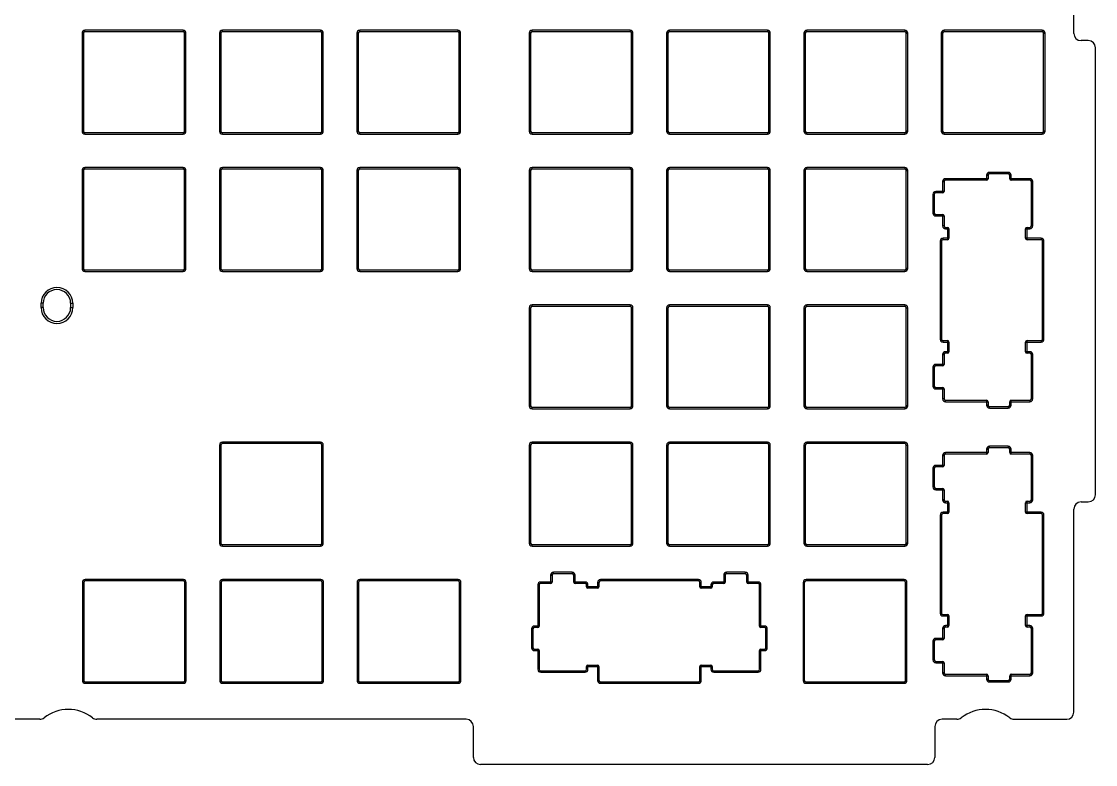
# Model space of a CAD drawing. Header units: millimetres. Extents: x 0 to 594, y 0 to 420.
# Drawn here: x 354.2 to 503.2, y 230.6 to 333.7 of the extents above; entities that cross this region are included whole.
import ezdxf

# ---------------------------------------------------------------- set-up
doc = ezdxf.new("R2010")
doc.units = ezdxf.units.MM
doc.header["$LTSCALE"] = 32.67
doc.layers.get('0').update_dxf_attribs({"linetype": 'CONTINUOUS'})

msp = doc.modelspace()

# ---------------------------------------------------------------- linework, layer by layer
at = {"color": 7, "linetype": 'Continuous'}
for p, q in [((500.15, 332.08), (500.15, 361.19)), ((376.6, 332.51), (363, 332.51)), ((363, 332.31), (363, 332.51)), ((376.6, 332.31), (363, 332.31)), ((376.6, 332.51), (376.6, 332.31)), ((395.65, 332.51), (382.05, 332.51)), ((382.05, 332.31), (382.05, 332.51)), ((395.65, 332.31), (382.05, 332.31)), ((395.65, 332.51), (395.65, 332.31)), ((414.7, 332.51), (401.1, 332.51)), ((401.1, 332.31), (401.1, 332.51)), ((414.7, 332.31), (401.1, 332.31)), ((414.7, 332.51), (414.7, 332.31)), ((438.6, 332.51), (425, 332.51)), ((425, 332.31), (425, 332.51)), ((438.6, 332.31), (425, 332.31)), ((438.6, 332.51), (438.6, 332.31)), ((457.65, 332.51), (444.05, 332.51)), ((444.05, 332.31), (444.05, 332.51)), ((457.65, 332.31), (444.05, 332.31)), ((457.65, 332.51), (457.65, 332.31)), ((476.7, 332.51), (463.1, 332.51)), ((463.1, 332.31), (463.1, 332.51)), ((476.7, 332.31), (463.1, 332.31)), ((476.7, 332.51), (476.7, 332.31)), ((495.75, 332.51), (482.15, 332.51)), ((482.15, 332.31), (482.15, 332.51)), ((495.75, 332.31), (482.15, 332.31)), ((495.75, 332.51), (495.75, 332.31)), ((362.6, 332.11), (362.8, 332.11)), ((362.6, 332.11), (362.6, 318.51)), ((362.8, 332.11), (362.8, 318.51)), ((376.8, 332.11), (377, 332.11)), ((376.8, 318.51), (376.8, 332.11)), ((377, 318.51), (377, 332.11)), ((381.65, 332.11), (381.85, 332.11)), ((381.65, 332.11), (381.65, 318.51)), ((381.85, 332.11), (381.85, 318.51)), ((395.85, 332.11), (396.05, 332.11)), ((395.85, 318.51), (395.85, 332.11)), ((396.05, 318.51), (396.05, 332.11)), ((400.7, 332.11), (400.9, 332.11)), ((400.7, 332.11), (400.7, 318.51)), ((400.9, 332.11), (400.9, 318.51)), ((414.9, 332.11), (415.1, 332.11)), ((414.9, 318.51), (414.9, 332.11)), ((415.1, 318.51), (415.1, 332.11)), ((424.6, 332.11), (424.8, 332.11)), ((424.6, 332.11), (424.6, 318.51)), ((424.8, 332.11), (424.8, 318.51)), ((438.8, 332.11), (439, 332.11)), ((438.8, 318.51), (438.8, 332.11)), ((439, 318.51), (439, 332.11)), ((443.65, 332.11), (443.85, 332.11)), ((443.65, 332.11), (443.65, 318.51)), ((443.85, 332.11), (443.85, 318.51)), ((457.85, 332.11), (458.05, 332.11)), ((457.85, 318.51), (457.85, 332.11)), ((458.05, 318.51), (458.05, 332.11)), ((462.7, 332.11), (462.9, 332.11)), ((462.7, 332.11), (462.7, 318.51)), ((462.9, 332.11), (462.9, 318.51)), ((476.9, 332.11), (477.1, 332.11)), ((476.9, 318.51), (476.9, 332.11)), ((477.1, 318.51), (477.1, 332.11)), ((481.75, 332.11), (481.95, 332.11)), ((481.75, 332.11), (481.75, 318.51)), ((481.95, 332.11), (481.95, 318.51)), ((495.95, 332.11), (496.15, 332.11)), ((495.95, 318.51), (495.95, 332.11)), ((496.15, 318.51), (496.15, 332.11)), ((502.15, 331.08), (501.15, 331.08)), ((503.15, 268.08), (503.15, 330.08)), ((362.8, 318.51), (362.6, 318.51)), ((363, 318.31), (376.6, 318.31)), ((363, 318.11), (363, 318.31)), ((363, 318.11), (376.6, 318.11)), ((376.6, 318.31), (376.6, 318.11)), ((377, 318.51), (376.8, 318.51)), ((381.85, 318.51), (381.65, 318.51)), ((382.05, 318.31), (395.65, 318.31)), ((382.05, 318.11), (382.05, 318.31)), ((382.05, 318.11), (395.65, 318.11)), ((395.65, 318.31), (395.65, 318.11)), ((396.05, 318.51), (395.85, 318.51)), ((400.9, 318.51), (400.7, 318.51)), ((401.1, 318.31), (414.7, 318.31)), ((401.1, 318.11), (401.1, 318.31)), ((401.1, 318.11), (414.7, 318.11)), ((414.7, 318.31), (414.7, 318.11)), ((415.1, 318.51), (414.9, 318.51)), ((424.8, 318.51), (424.6, 318.51)), ((425, 318.31), (438.6, 318.31)), ((425, 318.11), (425, 318.31)), ((425, 318.11), (438.6, 318.11)), ((438.6, 318.31), (438.6, 318.11)), ((439, 318.51), (438.8, 318.51)), ((443.85, 318.51), (443.65, 318.51)), ((444.05, 318.31), (457.65, 318.31)), ((444.05, 318.11), (444.05, 318.31)), ((444.05, 318.11), (457.65, 318.11)), ((457.65, 318.31), (457.65, 318.11)), ((458.05, 318.51), (457.85, 318.51)), ((462.9, 318.51), (462.7, 318.51)), ((463.1, 318.31), (476.7, 318.31)), ((463.1, 318.11), (463.1, 318.31)), ((463.1, 318.11), (476.7, 318.11)), ((476.7, 318.31), (476.7, 318.11)), ((477.1, 318.51), (476.9, 318.51)), ((481.95, 318.51), (481.75, 318.51)), ((482.15, 318.31), (495.75, 318.31)), ((482.15, 318.11), (482.15, 318.31)), ((482.15, 318.11), (495.75, 318.11)), ((495.75, 318.31), (495.75, 318.11)), ((496.15, 318.51), (495.95, 318.51)), ((362.6, 313.06), (362.8, 313.06)), ((362.6, 313.06), (362.6, 299.46)), ((362.8, 313.06), (362.8, 299.46)), ((376.6, 313.46), (363, 313.46)), ((363, 313.26), (363, 313.46)), ((376.6, 313.26), (363, 313.26)), ((376.6, 313.46), (376.6, 313.26)), ((376.8, 313.06), (377, 313.06)), ((376.8, 299.46), (376.8, 313.06)), ((377, 299.46), (377, 313.06)), ((381.65, 313.06), (381.85, 313.06)), ((381.65, 313.06), (381.65, 299.46)), ((381.85, 313.06), (381.85, 299.46)), ((395.65, 313.46), (382.05, 313.46)), ((382.05, 313.26), (382.05, 313.46)), ((395.65, 313.26), (382.05, 313.26)), ((395.65, 313.46), (395.65, 313.26)), ((395.85, 313.06), (396.05, 313.06)), ((395.85, 299.46), (395.85, 313.06)), ((396.05, 299.46), (396.05, 313.06)), ((400.7, 313.06), (400.9, 313.06)), ((400.7, 313.06), (400.7, 299.46)), ((400.9, 313.06), (400.9, 299.46)), ((414.7, 313.46), (401.1, 313.46)), ((401.1, 313.26), (401.1, 313.46)), ((414.7, 313.26), (401.1, 313.26)), ((414.7, 313.46), (414.7, 313.26)), ((414.9, 313.06), (415.1, 313.06)), ((414.9, 299.46), (414.9, 313.06)), ((415.1, 299.46), (415.1, 313.06)), ((424.6, 313.06), (424.8, 313.06)), ((424.6, 313.06), (424.6, 299.46)), ((424.8, 313.06), (424.8, 299.46)), ((438.6, 313.46), (425, 313.46)), ((425, 313.26), (425, 313.46)), ((438.6, 313.26), (425, 313.26)), ((438.6, 313.46), (438.6, 313.26)), ((438.8, 313.06), (439, 313.06)), ((438.8, 299.46), (438.8, 313.06)), ((439, 299.46), (439, 313.06)), ((443.65, 313.06), (443.85, 313.06)), ((443.65, 313.06), (443.65, 299.46)), ((443.85, 313.06), (443.85, 299.46)), ((457.65, 313.46), (444.05, 313.46)), ((444.05, 313.26), (444.05, 313.46)), ((457.65, 313.26), (444.05, 313.26)), ((457.65, 313.46), (457.65, 313.26)), ((457.85, 313.06), (458.05, 313.06)), ((457.85, 299.46), (457.85, 313.06)), ((458.05, 299.46), (458.05, 313.06)), ((462.7, 313.06), (462.9, 313.06)), ((462.7, 313.06), (462.7, 299.46)), ((462.9, 313.06), (462.9, 299.46)), ((476.7, 313.46), (463.1, 313.46)), ((463.1, 313.26), (463.1, 313.46)), ((476.7, 313.26), (463.1, 313.26)), ((476.7, 313.46), (476.7, 313.26)), ((476.9, 313.06), (477.1, 313.06)), ((476.9, 299.46), (476.9, 313.06)), ((477.1, 299.46), (477.1, 313.06)), ((481.94, 311.52), (482.14, 311.52)), ((481.94, 311.52), (481.94, 309.95)), ((482.14, 311.52), (482.14, 310.15)), ((488.24, 311.92), (482.34, 311.92)), ((482.34, 311.72), (482.34, 311.92)), ((488.04, 311.72), (482.34, 311.72)), ((488.04, 312.4), (488.24, 312.4)), ((488.04, 312.4), (488.04, 311.72)), ((488.24, 312.4), (488.24, 311.92)), ((491.05, 312.8), (488.44, 312.8)), ((488.44, 312.6), (488.44, 312.8)), ((491.05, 312.6), (488.44, 312.6)), ((491.05, 312.8), (491.05, 312.6)), ((491.25, 312.4), (491.45, 312.4)), ((491.25, 311.92), (491.25, 312.4)), ((494.05, 311.92), (491.25, 311.92)), ((491.45, 311.72), (491.45, 312.4)), ((494.05, 311.72), (491.45, 311.72)), ((494.05, 311.92), (494.05, 311.72)), ((494.25, 311.52), (494.45, 311.52)), ((494.25, 305.37), (494.25, 311.52)), ((494.45, 305.37), (494.45, 311.52)), ((482.14, 310.15), (480.99, 310.15)), ((480.99, 309.95), (480.99, 310.15)), ((481.94, 309.95), (480.99, 309.95)), ((480.59, 309.75), (480.79, 309.75)), ((480.59, 309.75), (480.59, 307.15)), ((480.79, 309.75), (480.79, 307.15)), ((480.79, 307.15), (480.59, 307.15)), ((480.99, 306.95), (481.94, 306.95)), ((480.99, 306.75), (480.99, 306.95)), ((481.94, 306.95), (481.94, 305.37)), ((480.99, 306.75), (482.14, 306.75)), ((482.14, 305.37), (481.94, 305.37)), ((482.14, 306.75), (482.14, 305.37)), ((494.45, 305.37), (494.25, 305.37)), ((482.34, 305.17), (482.6, 305.17)), ((482.34, 304.97), (482.34, 305.17)), ((482.34, 304.97), (482.8, 304.97)), ((482.6, 305.17), (482.6, 303.45)), ((482.8, 304.97), (482.8, 303.65)), ((493.45, 304.97), (494.05, 304.97)), ((493.45, 303.65), (493.45, 304.97)), ((493.65, 305.17), (494.05, 305.17)), ((493.65, 303.45), (493.65, 305.17)), ((494.05, 305.17), (494.05, 304.97)), ((481.6, 303.25), (481.8, 303.25)), ((481.6, 303.25), (481.6, 289.65)), ((481.8, 303.25), (481.8, 289.65)), ((482.8, 303.65), (482, 303.65)), ((482, 303.45), (482, 303.65)), ((482.6, 303.45), (482, 303.45)), ((495.6, 303.65), (493.45, 303.65)), ((495.6, 303.45), (493.65, 303.45)), ((495.6, 303.65), (495.6, 303.45)), ((495.8, 303.25), (496, 303.25)), ((495.8, 289.65), (495.8, 303.25)), ((496, 289.65), (496, 303.25)), ((362.8, 299.46), (362.6, 299.46)), ((377, 299.46), (376.8, 299.46)), ((381.85, 299.46), (381.65, 299.46)), ((396.05, 299.46), (395.85, 299.46)), ((400.9, 299.46), (400.7, 299.46)), ((415.1, 299.46), (414.9, 299.46)), ((424.8, 299.46), (424.6, 299.46)), ((439, 299.46), (438.8, 299.46)), ((443.85, 299.46), (443.65, 299.46)), ((458.05, 299.46), (457.85, 299.46)), ((462.9, 299.46), (462.7, 299.46)), ((477.1, 299.46), (476.9, 299.46)), ((363, 299.26), (376.6, 299.26)), ((363, 299.06), (363, 299.26)), ((363, 299.06), (376.6, 299.06)), ((376.6, 299.26), (376.6, 299.06)), ((382.05, 299.26), (395.65, 299.26)), ((382.05, 299.06), (382.05, 299.26)), ((382.05, 299.06), (395.65, 299.06)), ((395.65, 299.26), (395.65, 299.06)), ((401.1, 299.26), (414.7, 299.26)), ((401.1, 299.06), (401.1, 299.26)), ((401.1, 299.06), (414.7, 299.06)), ((414.7, 299.26), (414.7, 299.06)), ((425, 299.26), (438.6, 299.26)), ((425, 299.06), (425, 299.26)), ((425, 299.06), (438.6, 299.06)), ((438.6, 299.26), (438.6, 299.06)), ((444.05, 299.26), (457.65, 299.26)), ((444.05, 299.06), (444.05, 299.26)), ((444.05, 299.06), (457.65, 299.06)), ((457.65, 299.26), (457.65, 299.06)), ((463.1, 299.26), (476.7, 299.26)), ((463.1, 299.06), (463.1, 299.26)), ((463.1, 299.06), (476.7, 299.06)), ((476.7, 299.26), (476.7, 299.06)), ((357.21, 294.63), (356.91, 294.63)), ((356.91, 294.03), (356.91, 294.63)), ((357.21, 294.03), (356.91, 294.03)), ((357.21, 294.03), (357.21, 294.63)), ((361.01, 294.63), (361.31, 294.63)), ((361.01, 294.63), (361.01, 294.03)), ((361.01, 294.03), (361.31, 294.03)), ((361.31, 294.63), (361.31, 294.03)), ((424.6, 294.01), (424.8, 294.01)), ((424.6, 294.01), (424.6, 280.41)), ((424.8, 294.01), (424.8, 280.41)), ((438.6, 294.41), (425, 294.41)), ((425, 294.21), (425, 294.41)), ((438.6, 294.21), (425, 294.21)), ((438.6, 294.41), (438.6, 294.21)), ((438.8, 294.01), (439, 294.01)), ((438.8, 280.41), (438.8, 294.01)), ((439, 280.41), (439, 294.01)), ((443.65, 294.01), (443.85, 294.01)), ((443.65, 294.01), (443.65, 280.41)), ((443.85, 294.01), (443.85, 280.41)), ((457.65, 294.41), (444.05, 294.41)), ((444.05, 294.21), (444.05, 294.41)), ((457.65, 294.21), (444.05, 294.21)), ((457.65, 294.41), (457.65, 294.21)), ((457.85, 294.01), (458.05, 294.01)), ((457.85, 280.41), (457.85, 294.01)), ((458.05, 280.41), (458.05, 294.01)), ((462.7, 294.01), (462.9, 294.01)), ((462.7, 294.01), (462.7, 280.41)), ((462.9, 294.01), (462.9, 280.41)), ((476.7, 294.41), (463.1, 294.41)), ((463.1, 294.21), (463.1, 294.41)), ((476.7, 294.21), (463.1, 294.21)), ((476.7, 294.41), (476.7, 294.21)), ((476.9, 294.01), (477.1, 294.01)), ((476.9, 280.41), (476.9, 294.01)), ((477.1, 280.41), (477.1, 294.01)), ((481.8, 289.65), (481.6, 289.65)), ((482, 289.45), (482.6, 289.45)), ((482, 289.25), (482, 289.45)), ((482, 289.25), (482.8, 289.25)), ((482.6, 289.45), (482.6, 287.72)), ((482.8, 289.25), (482.8, 287.92)), ((493.45, 289.25), (495.6, 289.25)), ((493.45, 287.92), (493.45, 289.25)), ((493.65, 289.45), (495.6, 289.45)), ((493.65, 287.72), (493.65, 289.45)), ((495.6, 289.45), (495.6, 289.25)), ((496, 289.65), (495.8, 289.65)), ((481.94, 287.52), (482.14, 287.52)), ((481.94, 287.52), (481.94, 285.95)), ((482.14, 287.52), (482.14, 286.15)), ((482.8, 287.92), (482.34, 287.92)), ((482.34, 287.72), (482.34, 287.92)), ((482.6, 287.72), (482.34, 287.72)), ((494.05, 287.92), (493.45, 287.92)), ((494.05, 287.72), (493.65, 287.72)), ((494.05, 287.92), (494.05, 287.72)), ((494.25, 287.52), (494.45, 287.52)), ((494.25, 281.37), (494.25, 287.52)), ((494.45, 281.37), (494.45, 287.52)), ((482.14, 286.15), (480.99, 286.15)), ((480.99, 285.95), (480.99, 286.15)), ((480.59, 285.75), (480.79, 285.75)), ((480.59, 285.75), (480.59, 283.15)), ((480.79, 285.75), (480.79, 283.15)), ((481.94, 285.95), (480.99, 285.95)), ((480.79, 283.15), (480.59, 283.15)), ((480.99, 282.95), (481.94, 282.95)), ((480.99, 282.75), (480.99, 282.95)), ((480.99, 282.75), (482.14, 282.75)), ((481.94, 282.95), (481.94, 281.37)), ((482.14, 282.75), (482.14, 281.37)), ((424.8, 280.41), (424.6, 280.41)), ((425, 280.21), (438.6, 280.21)), ((425, 280.01), (425, 280.21)), ((438.6, 280.21), (438.6, 280.01)), ((439, 280.41), (438.8, 280.41)), ((443.85, 280.41), (443.65, 280.41)), ((444.05, 280.21), (457.65, 280.21)), ((444.05, 280.01), (444.05, 280.21)), ((457.65, 280.21), (457.65, 280.01)), ((458.05, 280.41), (457.85, 280.41)), ((462.9, 280.41), (462.7, 280.41)), ((463.1, 280.21), (476.7, 280.21)), ((463.1, 280.01), (463.1, 280.21)), ((476.7, 280.21), (476.7, 280.01)), ((477.1, 280.41), (476.9, 280.41)), ((482.14, 281.37), (481.94, 281.37)), ((482.34, 281.17), (488.04, 281.17)), ((482.34, 280.97), (482.34, 281.17)), ((482.34, 280.97), (488.24, 280.97)), ((488.04, 281.17), (488.04, 280.5)), ((488.24, 280.5), (488.04, 280.5)), ((488.24, 280.97), (488.24, 280.5)), ((488.44, 280.3), (491.05, 280.3)), ((488.44, 280.1), (488.44, 280.3)), ((488.44, 280.1), (491.05, 280.1)), ((491.05, 280.3), (491.05, 280.1)), ((491.25, 280.97), (494.05, 280.97)), ((491.25, 280.5), (491.25, 280.97)), ((491.45, 280.5), (491.25, 280.5)), ((491.45, 281.17), (494.05, 281.17)), ((491.45, 280.5), (491.45, 281.17)), ((494.05, 281.17), (494.05, 280.97)), ((494.45, 281.37), (494.25, 281.37)), ((425, 280.01), (438.6, 280.01)), ((444.05, 280.01), (457.65, 280.01)), ((463.1, 280.01), (476.7, 280.01)), ((381.65, 274.96), (381.85, 274.96)), ((381.65, 274.96), (381.65, 261.36)), ((381.85, 274.96), (381.85, 261.36)), ((395.65, 275.36), (382.05, 275.36)), ((382.05, 275.16), (382.05, 275.36)), ((395.65, 275.16), (382.05, 275.16)), ((395.65, 275.36), (395.65, 275.16)), ((395.85, 274.96), (396.05, 274.96)), ((395.85, 261.36), (395.85, 274.96)), ((396.05, 261.36), (396.05, 274.96)), ((424.6, 274.96), (424.8, 274.96)), ((424.6, 274.96), (424.6, 261.36)), ((424.8, 274.96), (424.8, 261.36)), ((438.6, 275.36), (425, 275.36)), ((425, 275.16), (425, 275.36)), ((438.6, 275.16), (425, 275.16)), ((438.6, 275.36), (438.6, 275.16)), ((438.8, 274.96), (439, 274.96)), ((438.8, 261.36), (438.8, 274.96)), ((439, 261.36), (439, 274.96)), ((443.65, 274.96), (443.85, 274.96)), ((443.65, 274.96), (443.65, 261.36)), ((443.85, 274.96), (443.85, 261.36)), ((457.65, 275.36), (444.05, 275.36)), ((444.05, 275.16), (444.05, 275.36)), ((457.65, 275.16), (444.05, 275.16)), ((457.65, 275.36), (457.65, 275.16)), ((457.85, 274.96), (458.05, 274.96)), ((457.85, 261.36), (457.85, 274.96)), ((458.05, 261.36), (458.05, 274.96)), ((462.7, 274.96), (462.9, 274.96)), ((462.7, 274.96), (462.7, 261.36)), ((462.9, 274.96), (462.9, 261.36)), ((476.7, 275.36), (463.1, 275.36)), ((463.1, 275.16), (463.1, 275.36)), ((476.7, 275.16), (463.1, 275.16)), ((476.7, 275.36), (476.7, 275.16)), ((476.9, 274.96), (477.1, 274.96)), ((476.9, 261.36), (476.9, 274.96)), ((477.1, 261.36), (477.1, 274.96)), ((488.04, 274.4), (488.24, 274.4)), ((488.04, 274.4), (488.04, 273.72)), ((488.24, 274.4), (488.24, 273.92)), ((491.05, 274.8), (488.44, 274.8)), ((488.44, 274.6), (488.44, 274.8)), ((491.05, 274.6), (488.44, 274.6)), ((491.05, 274.8), (491.05, 274.6)), ((491.25, 274.4), (491.45, 274.4)), ((491.25, 273.92), (491.25, 274.4)), ((491.45, 273.72), (491.45, 274.4)), ((481.94, 273.52), (482.14, 273.52)), ((481.94, 273.52), (481.94, 271.95)), ((482.14, 273.52), (482.14, 272.15)), ((488.24, 273.92), (482.34, 273.92)), ((482.34, 273.72), (482.34, 273.92)), ((488.04, 273.72), (482.34, 273.72)), ((494.05, 273.92), (491.25, 273.92)), ((494.05, 273.72), (491.45, 273.72)), ((494.05, 273.92), (494.05, 273.72)), ((494.25, 273.52), (494.45, 273.52)), ((494.25, 267.37), (494.25, 273.52)), ((494.45, 267.37), (494.45, 273.52)), ((480.59, 271.75), (480.79, 271.75)), ((480.59, 271.75), (480.59, 269.15)), ((480.79, 271.75), (480.79, 269.15)), ((482.14, 272.15), (480.99, 272.15)), ((480.99, 271.95), (480.99, 272.15)), ((481.94, 271.95), (480.99, 271.95)), ((480.79, 269.15), (480.59, 269.15)), ((480.99, 268.95), (481.94, 268.95)), ((480.99, 268.75), (480.99, 268.95)), ((480.99, 268.75), (482.14, 268.75)), ((481.94, 268.95), (481.94, 267.37)), ((482.14, 268.75), (482.14, 267.37)), ((482.14, 267.37), (481.94, 267.37)), ((482.34, 267.17), (482.6, 267.17)), ((482.34, 266.97), (482.34, 267.17)), ((482.34, 266.97), (482.8, 266.97)), ((482.6, 267.17), (482.6, 265.45)), ((482.8, 266.97), (482.8, 265.65)), ((493.45, 266.97), (494.05, 266.97)), ((493.45, 265.65), (493.45, 266.97)), ((493.65, 267.17), (494.05, 267.17)), ((493.65, 265.45), (493.65, 267.17)), ((494.05, 267.17), (494.05, 266.97)), ((494.45, 267.37), (494.25, 267.37)), ((501.15, 267.08), (502.15, 267.08)), ((481.6, 265.25), (481.8, 265.25)), ((481.6, 265.25), (481.6, 251.65)), ((481.8, 265.25), (481.8, 251.65)), ((482.8, 265.65), (482, 265.65)), ((482, 265.45), (482, 265.65)), ((482.6, 265.45), (482, 265.45)), ((495.6, 265.65), (493.45, 265.65)), ((495.6, 265.45), (493.65, 265.45)), ((495.6, 265.65), (495.6, 265.45)), ((495.8, 265.25), (496, 265.25)), ((495.8, 251.65), (495.8, 265.25)), ((496, 251.65), (496, 265.25)), ((500.15, 237.92), (500.15, 266.08)), ((381.85, 261.36), (381.65, 261.36)), ((382.05, 261.16), (395.65, 261.16)), ((382.05, 260.96), (382.05, 261.16)), ((382.05, 260.96), (395.65, 260.96)), ((395.65, 261.16), (395.65, 260.96)), ((396.05, 261.36), (395.85, 261.36)), ((424.8, 261.36), (424.6, 261.36)), ((425, 261.16), (438.6, 261.16)), ((425, 260.96), (425, 261.16)), ((425, 260.96), (438.6, 260.96)), ((438.6, 261.16), (438.6, 260.96)), ((439, 261.36), (438.8, 261.36)), ((443.85, 261.36), (443.65, 261.36)), ((444.05, 261.16), (457.65, 261.16)), ((444.05, 260.96), (444.05, 261.16)), ((444.05, 260.96), (457.65, 260.96)), ((457.65, 261.16), (457.65, 260.96)), ((458.05, 261.36), (457.85, 261.36)), ((462.9, 261.36), (462.7, 261.36)), ((463.1, 261.16), (476.7, 261.16)), ((463.1, 260.96), (463.1, 261.16)), ((463.1, 260.96), (476.7, 260.96)), ((476.7, 261.16), (476.7, 260.96)), ((477.1, 261.36), (476.9, 261.36)), ((376.64, 256.31), (363.04, 256.31)), ((363.04, 256.11), (363.04, 256.31)), ((376.64, 256.31), (376.64, 256.11)), ((395.69, 256.31), (382.09, 256.31)), ((382.09, 256.11), (382.09, 256.31)), ((395.69, 256.31), (395.69, 256.11)), ((414.74, 256.31), (401.14, 256.31)), ((401.14, 256.11), (401.14, 256.31)), ((414.74, 256.31), (414.74, 256.11)), ((427.58, 256.91), (427.78, 256.91)), ((427.58, 256.91), (427.58, 255.76)), ((427.78, 256.91), (427.78, 255.96)), ((430.58, 257.31), (427.98, 257.31)), ((427.98, 257.11), (427.98, 257.31)), ((430.58, 257.11), (427.98, 257.11)), ((430.58, 257.31), (430.58, 257.11)), ((430.78, 256.91), (430.98, 256.91)), ((430.78, 255.96), (430.78, 256.91)), ((430.98, 255.76), (430.98, 256.91)), ((448.08, 256.31), (434.48, 256.31)), ((434.48, 256.11), (434.48, 256.31)), ((448.08, 256.31), (448.08, 256.11)), ((451.58, 256.91), (451.78, 256.91)), ((451.58, 256.91), (451.58, 255.76)), ((451.78, 256.91), (451.78, 255.96)), ((454.58, 257.31), (451.98, 257.31)), ((451.98, 257.11), (451.98, 257.31)), ((454.58, 257.11), (451.98, 257.11)), ((454.58, 257.31), (454.58, 257.11)), ((454.78, 256.91), (454.98, 256.91)), ((454.78, 255.96), (454.78, 256.91)), ((454.98, 255.76), (454.98, 256.91)), ((476.6, 256.31), (463, 256.31)), ((463, 256.11), (463, 256.31)), ((476.6, 256.31), (476.6, 256.11)), ((362.64, 255.91), (362.84, 255.91)), ((362.64, 255.91), (362.64, 242.31)), ((362.84, 255.91), (362.84, 242.31)), ((376.64, 256.11), (363.04, 256.11)), ((376.84, 255.91), (377.04, 255.91)), ((376.84, 242.31), (376.84, 255.91)), ((377.04, 242.31), (377.04, 255.91)), ((381.69, 255.91), (381.89, 255.91)), ((381.69, 255.91), (381.69, 242.31)), ((381.89, 255.91), (381.89, 242.31)), ((395.69, 256.11), (382.09, 256.11)), ((395.89, 255.91), (396.09, 255.91)), ((395.89, 242.31), (395.89, 255.91)), ((396.09, 242.31), (396.09, 255.91)), ((400.74, 255.91), (400.94, 255.91)), ((400.74, 255.91), (400.74, 242.31)), ((400.94, 255.91), (400.94, 242.31)), ((414.74, 256.11), (401.14, 256.11)), ((414.94, 255.91), (415.14, 255.91)), ((414.94, 242.31), (414.94, 255.91)), ((415.14, 242.31), (415.14, 255.91)), ((425.8, 255.56), (426, 255.56)), ((425.8, 255.56), (425.8, 249.66)), ((426, 255.56), (426, 249.86)), ((427.78, 255.96), (426.2, 255.96)), ((426.2, 255.76), (426.2, 255.96)), ((427.58, 255.76), (426.2, 255.76)), ((432.35, 255.96), (430.78, 255.96)), ((432.35, 255.76), (430.98, 255.76)), ((432.35, 255.96), (432.35, 255.76)), ((432.55, 255.56), (432.75, 255.56)), ((432.55, 255.31), (432.55, 255.56)), ((434.28, 255.31), (432.55, 255.31)), ((432.75, 255.11), (432.75, 255.56)), ((434.08, 255.11), (432.75, 255.11)), ((434.08, 255.91), (434.28, 255.91)), ((434.08, 255.91), (434.08, 255.11)), ((434.28, 255.91), (434.28, 255.31)), ((448.08, 256.11), (434.48, 256.11)), ((448.28, 255.91), (448.48, 255.91)), ((448.28, 255.31), (448.28, 255.91)), ((450, 255.31), (448.28, 255.31)), ((448.48, 255.11), (448.48, 255.91)), ((449.8, 255.11), (448.48, 255.11)), ((449.8, 255.56), (450, 255.56)), ((449.8, 255.56), (449.8, 255.11)), ((450, 255.56), (450, 255.31)), ((451.78, 255.96), (450.2, 255.96)), ((450.2, 255.76), (450.2, 255.96)), ((451.58, 255.76), (450.2, 255.76)), ((456.35, 255.96), (454.78, 255.96)), ((456.35, 255.76), (454.98, 255.76)), ((456.35, 255.96), (456.35, 255.76)), ((456.55, 255.56), (456.75, 255.56)), ((456.55, 249.86), (456.55, 255.56)), ((456.75, 249.66), (456.75, 255.56)), ((462.6, 255.91), (462.8, 255.91)), ((462.6, 255.91), (462.6, 242.31)), ((462.8, 242.31), (462.8, 255.91)), ((476.6, 256.11), (463, 256.11)), ((476.8, 255.91), (477, 255.91)), ((476.8, 242.31), (476.8, 255.91)), ((477, 242.31), (477, 255.91)), ((481.8, 251.65), (481.6, 251.65)), ((482, 251.45), (482.6, 251.45)), ((482, 251.25), (482, 251.45)), ((482, 251.25), (482.8, 251.25)), ((482.6, 251.45), (482.6, 249.72)), ((482.8, 251.25), (482.8, 249.92)), ((493.45, 251.25), (495.6, 251.25)), ((493.45, 249.92), (493.45, 251.25)), ((493.65, 251.45), (495.6, 251.45)), ((493.65, 249.72), (493.65, 251.45)), ((495.6, 251.45), (495.6, 251.25)), ((496, 251.65), (495.8, 251.65)), ((424.93, 249.46), (425.13, 249.46)), ((424.93, 249.46), (424.93, 246.85)), ((425.13, 249.46), (425.13, 246.85)), ((426, 249.86), (425.33, 249.86)), ((425.33, 249.66), (425.33, 249.86)), ((425.8, 249.66), (425.33, 249.66)), ((457.23, 249.86), (456.55, 249.86)), ((457.23, 249.66), (456.75, 249.66)), ((457.23, 249.86), (457.23, 249.66)), ((457.43, 249.46), (457.63, 249.46)), ((457.43, 246.85), (457.43, 249.46)), ((457.63, 246.85), (457.63, 249.46)), ((481.94, 249.52), (482.14, 249.52)), ((481.94, 249.52), (481.94, 247.95)), ((482.14, 249.52), (482.14, 248.15)), ((482.8, 249.92), (482.34, 249.92)), ((482.34, 249.72), (482.34, 249.92)), ((482.6, 249.72), (482.34, 249.72)), ((494.05, 249.92), (493.45, 249.92)), ((494.05, 249.72), (493.65, 249.72)), ((494.05, 249.92), (494.05, 249.72)), ((494.25, 249.52), (494.45, 249.52)), ((494.25, 243.37), (494.25, 249.52)), ((494.45, 243.37), (494.45, 249.52)), ((480.59, 247.75), (480.79, 247.75)), ((480.59, 247.75), (480.59, 245.15)), ((480.79, 247.75), (480.79, 245.15)), ((482.14, 248.15), (480.99, 248.15)), ((480.99, 247.95), (480.99, 248.15)), ((481.94, 247.95), (480.99, 247.95)), ((425.13, 246.85), (424.93, 246.85)), ((425.33, 246.65), (425.8, 246.65)), ((425.33, 246.45), (425.33, 246.65)), ((425.33, 246.45), (426, 246.45)), ((425.8, 246.65), (425.8, 243.85)), ((426, 246.45), (426, 243.85)), ((456.55, 246.45), (457.23, 246.45)), ((456.55, 243.85), (456.55, 246.45)), ((456.75, 246.65), (457.23, 246.65)), ((456.75, 243.85), (456.75, 246.65)), ((457.23, 246.65), (457.23, 246.45)), ((457.63, 246.85), (457.43, 246.85)), ((432.75, 244.45), (434.08, 244.45)), ((432.75, 243.85), (432.75, 244.45)), ((434.08, 244.45), (434.08, 242.31)), ((448.48, 244.45), (449.8, 244.45)), ((448.48, 242.31), (448.48, 244.45)), ((449.8, 244.45), (449.8, 243.85)), ((480.79, 245.15), (480.59, 245.15)), ((480.99, 244.95), (481.94, 244.95)), ((480.99, 244.75), (480.99, 244.95)), ((480.99, 244.75), (482.14, 244.75)), ((481.94, 244.95), (481.94, 243.37)), ((482.14, 244.75), (482.14, 243.37)), ((426, 243.85), (425.8, 243.85)), ((426.2, 243.65), (432.35, 243.65)), ((426.2, 243.45), (426.2, 243.65)), ((426.2, 243.45), (432.35, 243.45)), ((432.35, 243.65), (432.35, 243.45)), ((432.55, 244.25), (434.28, 244.25)), ((432.55, 243.85), (432.55, 244.25)), ((432.75, 243.85), (432.55, 243.85)), ((434.28, 244.25), (434.28, 242.31)), ((448.28, 244.25), (450, 244.25)), ((448.28, 242.31), (448.28, 244.25)), ((450, 243.85), (449.8, 243.85)), ((450, 244.25), (450, 243.85)), ((450.2, 243.65), (456.35, 243.65)), ((450.2, 243.45), (450.2, 243.65)), ((450.2, 243.45), (456.35, 243.45)), ((456.35, 243.65), (456.35, 243.45)), ((456.75, 243.85), (456.55, 243.85)), ((482.14, 243.37), (481.94, 243.37)), ((482.34, 243.17), (488.04, 243.17)), ((482.34, 242.97), (482.34, 243.17)), ((482.34, 242.97), (488.24, 242.97)), ((488.04, 243.17), (488.04, 242.5)), ((488.24, 242.97), (488.24, 242.5)), ((491.25, 242.97), (494.05, 242.97)), ((491.25, 242.5), (491.25, 242.97)), ((491.45, 243.17), (494.05, 243.17)), ((491.45, 242.5), (491.45, 243.17)), ((494.05, 243.17), (494.05, 242.97)), ((494.45, 243.37), (494.25, 243.37)), ((362.84, 242.31), (362.64, 242.31)), ((363.04, 242.11), (376.64, 242.11)), ((363.04, 241.91), (363.04, 242.11)), ((363.04, 241.91), (376.64, 241.91)), ((376.64, 242.11), (376.64, 241.91)), ((377.04, 242.31), (376.84, 242.31)), ((381.89, 242.31), (381.69, 242.31)), ((382.09, 242.11), (395.69, 242.11)), ((382.09, 241.91), (382.09, 242.11)), ((382.09, 241.91), (395.69, 241.91)), ((395.69, 242.11), (395.69, 241.91)), ((396.09, 242.31), (395.89, 242.31)), ((400.94, 242.31), (400.74, 242.31)), ((401.14, 242.11), (414.74, 242.11)), ((401.14, 241.91), (401.14, 242.11)), ((401.14, 241.91), (414.74, 241.91)), ((414.74, 242.11), (414.74, 241.91)), ((415.14, 242.31), (414.94, 242.31)), ((434.28, 242.31), (434.08, 242.31)), ((434.48, 242.11), (448.08, 242.11)), ((434.48, 241.91), (434.48, 242.11)), ((434.48, 241.91), (448.08, 241.91)), ((448.08, 242.11), (448.08, 241.91)), ((448.48, 242.31), (448.28, 242.31)), ((462.8, 242.31), (462.6, 242.31)), ((463, 242.11), (476.6, 242.11)), ((463, 241.91), (463, 242.11)), ((463, 241.91), (476.6, 241.91)), ((476.6, 242.11), (476.6, 241.91)), ((477, 242.31), (476.8, 242.31)), ((488.24, 242.5), (488.04, 242.5)), ((488.44, 242.3), (491.05, 242.3)), ((488.44, 242.1), (488.44, 242.3)), ((488.44, 242.1), (491.05, 242.1)), ((491.05, 242.3), (491.05, 242.1)), ((491.45, 242.5), (491.25, 242.5)), ((356.72, 236.92), (317.2, 236.92)), ((415.87, 236.92), (364.66, 236.92)), ((483.92, 236.92), (481.87, 236.92)), ((491.86, 236.92), (499.15, 236.92)), ((416.87, 231.64), (416.87, 235.92)), ((480.87, 235.92), (480.87, 231.64)), ((479.87, 230.64), (417.87, 230.64))]:
    msp.add_line(p, q, dxfattribs=at)
for centre, radius, start, end in [((363, 332.11), 0.4, 90.0008, 179.9992), ((363, 332.11), 0.2, 90, 180), ((376.6, 332.11), 0.4, 0.0008, 89.9992), ((376.6, 332.11), 0.2, 0, 90), ((382.05, 332.11), 0.4, 90.0008, 179.9992), ((382.05, 332.11), 0.2, 90, 180), ((395.65, 332.11), 0.4, 0.0008, 89.9992), ((395.65, 332.11), 0.2, 0, 90), ((401.1, 332.11), 0.4, 90.0008, 179.9992), ((401.1, 332.11), 0.2, 90, 180), ((414.7, 332.11), 0.4, 0.0008, 89.9992), ((414.7, 332.11), 0.2, 0, 90), ((425, 332.11), 0.4, 90.0008, 179.9992), ((425, 332.11), 0.2, 90, 180), ((438.6, 332.11), 0.4, 0.0008, 89.9992), ((438.6, 332.11), 0.2, 0, 90), ((444.05, 332.11), 0.4, 90.0008, 179.9992), ((444.05, 332.11), 0.2, 90, 180), ((457.65, 332.11), 0.4, 0.0008, 89.9992), ((457.65, 332.11), 0.2, 0, 90), ((463.1, 332.11), 0.4, 90.0008, 179.9992), ((463.1, 332.11), 0.2, 90, 180), ((476.7, 332.11), 0.4, 0.0008, 89.9992), ((476.7, 332.11), 0.2, 0, 90), ((482.15, 332.11), 0.4, 90.0008, 179.9992), ((482.15, 332.11), 0.2, 90, 180), ((495.75, 332.11), 0.4, 0.0008, 89.9992), ((495.75, 332.11), 0.2, 0, 90), ((501.15, 332.08), 1, 180, 270), ((502.15, 330.08), 1, 0, 90), ((363, 318.51), 0.4, 180.0008, 269.9992), ((363, 318.51), 0.2, 180, 270), ((376.6, 318.51), 0.4, 270.0008, 359.9992), ((376.6, 318.51), 0.2, 270, 360), ((382.05, 318.51), 0.4, 180.0008, 269.9992), ((382.05, 318.51), 0.2, 180, 270), ((395.65, 318.51), 0.4, 270.0008, 359.9992), ((395.65, 318.51), 0.2, 270, 360), ((401.1, 318.51), 0.4, 180.0008, 269.9992), ((401.1, 318.51), 0.2, 180, 270), ((414.7, 318.51), 0.4, 270.0008, 359.9992), ((414.7, 318.51), 0.2, 270, 360), ((425, 318.51), 0.4, 180.0008, 269.9992), ((425, 318.51), 0.2, 180, 270), ((438.6, 318.51), 0.4, 270.0008, 359.9992), ((438.6, 318.51), 0.2, 270, 360), ((444.05, 318.51), 0.4, 180.0008, 269.9992), ((444.05, 318.51), 0.2, 180, 270), ((457.65, 318.51), 0.4, 270.0008, 359.9992), ((457.65, 318.51), 0.2, 270, 360), ((463.1, 318.51), 0.4, 180.0008, 269.9992), ((463.1, 318.51), 0.2, 180, 270), ((476.7, 318.51), 0.4, 270.0008, 359.9992), ((476.7, 318.51), 0.2, 270, 360), ((482.15, 318.51), 0.4, 180.0008, 269.9992), ((482.15, 318.51), 0.2, 180, 270), ((495.75, 318.51), 0.4, 270.0008, 359.9992), ((495.75, 318.51), 0.2, 270, 360), ((363, 313.06), 0.4, 90.0008, 179.9992), ((363, 313.06), 0.2, 90, 180), ((376.6, 313.06), 0.4, 0.0008, 89.9992), ((376.6, 313.06), 0.2, 0, 90), ((382.05, 313.06), 0.4, 90.0008, 179.9992), ((382.05, 313.06), 0.2, 90, 180), ((395.65, 313.06), 0.4, 0.0008, 89.9992), ((395.65, 313.06), 0.2, 0, 90), ((401.1, 313.06), 0.4, 90.0008, 179.9992), ((401.1, 313.06), 0.2, 90, 180), ((414.7, 313.06), 0.4, 0.0008, 89.9992), ((414.7, 313.06), 0.2, 0, 90), ((425, 313.06), 0.4, 90.0008, 179.9992), ((425, 313.06), 0.2, 90, 180), ((438.6, 313.06), 0.4, 0.0008, 89.9992), ((438.6, 313.06), 0.2, 0, 90), ((444.05, 313.06), 0.4, 90.0008, 179.9992), ((444.05, 313.06), 0.2, 90, 180), ((457.65, 313.06), 0.4, 0.0008, 89.9992), ((457.65, 313.06), 0.2, 0, 90), ((463.1, 313.06), 0.4, 90.0008, 179.9992), ((463.1, 313.06), 0.2, 89.9999, 180), ((476.7, 313.06), 0.4, 0.0008, 89.9992), ((476.7, 313.06), 0.2, 0, 90), ((482.34, 311.52), 0.4, 90.0043, 179.9973), ((482.34, 311.52), 0.2, 90.0004, 180), ((488.44, 312.4), 0.4, 90.0008, 179.9976), ((488.04, 311.92), 0.2, 270, 359.9985), ((488.44, 312.4), 0.2, 90.0007, 179.9999), ((491.05, 312.4), 0.4, 0.0046, 89.9992), ((491.05, 312.4), 0.2, 0, 90), ((491.45, 311.92), 0.2, 180, 269.9985), ((494.05, 311.52), 0.4, 0.0008, 89.9979), ((494.05, 311.52), 0.2, 0, 90), ((480.99, 309.75), 0.4, 90.0046, 179.9992), ((480.99, 309.75), 0.2, 90.0012, 180), ((481.94, 310.15), 0.2, 270, 359.9985), ((480.99, 307.15), 0.4, 180.0008, 269.9976), ((480.99, 307.15), 0.2, 180.0002, 269.9998), ((481.94, 306.75), 0.2, 0, 89.9985), ((482.34, 305.37), 0.4, 180.0043, 269.9972), ((482.34, 305.37), 0.2, 180.0002, 270), ((494.05, 305.37), 0.4, 270.0029, 359.9992), ((494.05, 305.37), 0.2, 270.0003, 360), ((482.6, 304.97), 0.2, 0, 89.9984), ((493.65, 304.97), 0.2, 90, 179.9997), ((482, 303.25), 0.4, 90.0056, 179.9992), ((482, 303.25), 0.2, 90.0017, 180), ((482.6, 303.65), 0.2, 270.0009, 360), ((493.65, 303.65), 0.2, 180.0003, 269.9982), ((495.6, 303.25), 0.4, 0.0008, 89.9997), ((495.6, 303.25), 0.2, 0, 90.0001), ((363, 299.46), 0.4, 180.0008, 269.9992), ((363, 299.46), 0.2, 180, 270), ((376.6, 299.46), 0.4, 270.0008, 359.9992), ((376.6, 299.46), 0.2, 270, 360), ((382.05, 299.46), 0.4, 180.0008, 269.9992), ((382.05, 299.46), 0.2, 180, 270), ((395.65, 299.46), 0.4, 270.0008, 359.9992), ((395.65, 299.46), 0.2, 270, 360), ((401.1, 299.46), 0.4, 180.0008, 269.9992), ((401.1, 299.46), 0.2, 180, 270), ((414.7, 299.46), 0.4, 270.0008, 359.9992), ((414.7, 299.46), 0.2, 270, 360), ((425, 299.46), 0.4, 180.0008, 269.9992), ((425, 299.46), 0.2, 180, 270), ((438.6, 299.46), 0.4, 270.0008, 359.9992), ((438.6, 299.46), 0.2, 270, 360), ((444.05, 299.46), 0.4, 180.0008, 269.9992), ((444.05, 299.46), 0.2, 180, 270), ((457.65, 299.46), 0.4, 270.0008, 359.9992), ((457.65, 299.46), 0.2, 270, 360), ((463.1, 299.46), 0.4, 180.0008, 269.9992), ((463.1, 299.46), 0.2, 180, 270), ((476.7, 299.46), 0.4, 270.0008, 359.9992), ((476.7, 299.46), 0.2, 270, 360), ((359.11, 294.63), 2.2, 0, 180), ((359.11, 294.63), 1.9, 0, 180), ((359.11, 294.03), 2.2, 180, 360), ((359.11, 294.03), 1.9, 180, 360), ((425, 294.01), 0.4, 90.0008, 179.9992), ((425, 294.01), 0.2, 90, 180), ((438.6, 294.01), 0.4, 0.0008, 89.9992), ((438.6, 294.01), 0.2, 0, 90), ((444.05, 294.01), 0.4, 90.0008, 179.9992), ((444.05, 294.01), 0.2, 90, 180), ((457.65, 294.01), 0.4, 0.0008, 89.9992), ((457.65, 294.01), 0.2, 0, 90), ((463.1, 294.01), 0.4, 90.0008, 179.9992), ((463.1, 294.01), 0.2, 90, 180), ((476.7, 294.01), 0.4, 0.0008, 89.9992), ((476.7, 294.01), 0.2, 0, 90), ((482, 289.65), 0.4, 180.0027, 269.9975), ((482, 289.65), 0.2, 180.0005, 269.9998), ((482.6, 289.25), 0.2, 0, 89.9982), ((493.65, 289.25), 0.2, 90.0009, 179.9997), ((495.6, 289.65), 0.4, 270.0035, 359.9992), ((495.6, 289.65), 0.2, 270.0011, 360), ((482.34, 287.52), 0.4, 90.0043, 179.9973), ((482.34, 287.52), 0.2, 90.0004, 180), ((482.6, 287.92), 0.2, 270, 359.9985), ((493.65, 287.92), 0.2, 180, 269.9984), ((494.05, 287.52), 0.4, 0.0008, 89.9978), ((494.05, 287.52), 0.2, 0, 90), ((480.99, 285.75), 0.4, 90.0046, 179.9992), ((481.94, 286.15), 0.2, 270, 359.9985), ((480.99, 285.75), 0.2, 90.0012, 180), ((480.99, 283.15), 0.4, 180.0008, 269.9976), ((480.99, 283.15), 0.2, 180.0002, 269.9998), ((481.94, 282.75), 0.2, 0, 89.9985), ((425, 280.41), 0.4, 180.0008, 269.9992), ((425, 280.41), 0.2, 180, 270), ((438.6, 280.41), 0.4, 270.0008, 359.9992), ((438.6, 280.41), 0.2, 270, 360), ((444.05, 280.41), 0.4, 180.0008, 269.9992), ((444.05, 280.41), 0.2, 180, 270), ((457.65, 280.41), 0.4, 270.0008, 359.9992), ((457.65, 280.41), 0.2, 269.9999, 360), ((463.1, 280.41), 0.4, 180.0008, 269.9992), ((463.1, 280.41), 0.2, 180, 270), ((476.7, 280.41), 0.4, 270.0008, 359.9992), ((476.7, 280.41), 0.2, 269.9999, 360), ((482.34, 281.37), 0.4, 180.0043, 269.9973), ((482.34, 281.37), 0.2, 180.0002, 270), ((488.04, 280.97), 0.2, 0, 89.9985), ((488.44, 280.5), 0.4, 180.0046, 269.9992), ((488.44, 280.5), 0.2, 180.0004, 270), ((491.05, 280.5), 0.4, 270.0008, 359.9976), ((491.05, 280.5), 0.2, 270.0007, 360), ((491.45, 280.97), 0.2, 90, 179.9997), ((494.05, 281.37), 0.4, 270.0029, 359.9992), ((494.05, 281.37), 0.2, 270.0003, 360), ((382.05, 274.96), 0.4, 90.0008, 179.9992), ((382.05, 274.96), 0.2, 90, 180), ((395.65, 274.96), 0.4, 0.0008, 89.9992), ((395.65, 274.96), 0.2, 0, 90), ((425, 274.96), 0.4, 90.0008, 179.9992), ((425, 274.96), 0.2, 90, 180), ((438.6, 274.96), 0.4, 0.0008, 89.9992), ((438.6, 274.96), 0.2, 0, 90), ((444.05, 274.96), 0.4, 90.0008, 179.9992), ((444.05, 274.96), 0.2, 90, 180), ((457.65, 274.96), 0.4, 0.0008, 89.9992), ((457.65, 274.96), 0.2, 0, 90), ((463.1, 274.96), 0.4, 90.0008, 179.9992), ((463.1, 274.96), 0.2, 90, 180), ((476.7, 274.96), 0.4, 0.0008, 89.9992), ((476.7, 274.96), 0.2, 0, 90), ((488.44, 274.4), 0.4, 90.0008, 179.9976), ((488.44, 274.4), 0.2, 90.0007, 179.9999), ((491.05, 274.4), 0.4, 0.0046, 89.9992), ((491.05, 274.4), 0.2, 0, 90), ((482.34, 273.52), 0.4, 90.0043, 179.9973), ((482.34, 273.52), 0.2, 90.0004, 180), ((488.04, 273.92), 0.2, 270, 359.9985), ((491.45, 273.92), 0.2, 180, 269.9985), ((494.05, 273.52), 0.4, 0.0008, 89.9979), ((494.05, 273.52), 0.2, 0, 90), ((480.99, 271.75), 0.4, 90.0046, 179.9992), ((480.99, 271.75), 0.2, 90.0012, 180), ((481.94, 272.15), 0.2, 270, 359.9985), ((480.99, 269.15), 0.4, 180.0008, 269.9976), ((480.99, 269.15), 0.2, 180.0002, 269.9998), ((481.94, 268.75), 0.2, 0, 89.9985), ((482.34, 267.37), 0.4, 180.0043, 269.9972), ((482.34, 267.37), 0.2, 180.0002, 270), ((482.6, 266.97), 0.2, 0, 89.9984), ((493.65, 266.97), 0.2, 90, 179.9997), ((494.05, 267.37), 0.4, 270.0029, 359.9992), ((494.05, 267.37), 0.2, 270.0003, 360), ((501.15, 266.08), 1, 90, 180), ((502.15, 268.08), 1, 270, 360), ((482, 265.25), 0.4, 90.0037, 179.9992), ((482, 265.25), 0.2, 90.0011, 180), ((482.6, 265.65), 0.2, 270.0009, 360), ((493.65, 265.65), 0.2, 180.0003, 269.9982), ((495.6, 265.25), 0.4, 0.0008, 89.9975), ((495.6, 265.25), 0.2, 0, 89.9998), ((382.05, 261.36), 0.4, 180.0008, 269.9992), ((382.05, 261.36), 0.2, 180, 270), ((395.65, 261.36), 0.4, 270.0008, 359.9992), ((395.65, 261.36), 0.2, 270, 360), ((425, 261.36), 0.4, 180.0008, 269.9992), ((425, 261.36), 0.2, 180, 270), ((438.6, 261.36), 0.4, 270.0008, 359.9992), ((438.6, 261.36), 0.2, 270, 360), ((444.05, 261.36), 0.4, 180.0008, 269.9992), ((444.05, 261.36), 0.2, 180, 270), ((457.65, 261.36), 0.4, 270.0008, 359.9992), ((457.65, 261.36), 0.2, 270, 360), ((463.1, 261.36), 0.4, 180.0008, 269.9992), ((463.1, 261.36), 0.2, 180, 270), ((476.7, 261.36), 0.4, 270.0008, 359.9992), ((476.7, 261.36), 0.2, 270, 360), ((363.04, 255.91), 0.4, 90.0008, 179.9992), ((376.64, 255.91), 0.4, 0.0008, 89.9992), ((382.09, 255.91), 0.4, 90.0008, 179.9992), ((395.69, 255.91), 0.4, 0.0008, 89.9992), ((401.14, 255.91), 0.4, 90.0008, 179.9992), ((414.74, 255.91), 0.4, 0.0008, 89.9992), ((427.98, 256.91), 0.4, 90.0008, 179.9976), ((427.98, 256.91), 0.2, 90.0007, 179.9998), ((430.58, 256.91), 0.4, 0.0046, 89.9992), ((430.58, 256.91), 0.2, 0, 90), ((434.48, 255.91), 0.4, 90.0008, 179.9968), ((448.08, 255.91), 0.4, 0.0046, 89.9992), ((451.98, 256.91), 0.4, 90.0008, 179.9976), ((451.98, 256.91), 0.2, 90.0007, 179.9998), ((454.58, 256.91), 0.4, 0.0046, 89.9992), ((454.58, 256.91), 0.2, 0, 90), ((463, 255.91), 0.4, 90.0008, 179.9999), ((476.6, 255.91), 0.4, 0.0008, 89.9992), ((363.04, 255.91), 0.2, 90, 180), ((376.64, 255.91), 0.2, 0, 90), ((382.09, 255.91), 0.2, 90, 180), ((395.69, 255.91), 0.2, 0, 90), ((401.14, 255.91), 0.2, 90, 180), ((414.74, 255.91), 0.2, 0, 90), ((426.2, 255.56), 0.4, 90.0043, 179.9973), ((426.2, 255.56), 0.2, 90.0004, 180), ((427.58, 255.96), 0.2, 270, 359.9985), ((430.98, 255.96), 0.2, 180, 269.9985), ((432.35, 255.56), 0.4, 0.0043, 89.9979), ((432.35, 255.56), 0.2, 0.0004, 90), ((432.75, 255.31), 0.2, 180, 269.9985), ((434.08, 255.31), 0.2, 270.0007, 360), ((434.48, 255.91), 0.2, 90.0007, 179.9998), ((448.08, 255.91), 0.2, 0, 90), ((448.48, 255.31), 0.2, 180.0002, 269.9985), ((450.2, 255.56), 0.4, 90.0043, 179.9973), ((449.8, 255.31), 0.2, 270, 359.9985), ((450.2, 255.56), 0.2, 90.0004, 180), ((451.58, 255.96), 0.2, 270, 359.9985), ((454.98, 255.96), 0.2, 180, 269.9985), ((456.35, 255.56), 0.4, 0.0043, 89.9979), ((456.35, 255.56), 0.2, 0.0004, 90), ((463, 255.91), 0.2, 90, 180), ((476.6, 255.91), 0.2, 0, 90), ((482, 251.65), 0.4, 180.0008, 269.9975), ((482, 251.65), 0.2, 180.0002, 269.9998), ((482.6, 251.25), 0.2, 0, 89.9982), ((493.65, 251.25), 0.2, 90.0009, 179.9997), ((495.6, 251.65), 0.4, 270.0035, 359.9992), ((495.6, 251.65), 0.2, 270.0011, 360), ((425.33, 249.46), 0.4, 90.0046, 179.9992), ((425.33, 249.46), 0.2, 90.0011, 180), ((425.8, 249.86), 0.2, 270, 359.9985), ((456.75, 249.86), 0.2, 180, 269.9985), ((457.23, 249.46), 0.4, 0.0008, 89.9982), ((457.23, 249.46), 0.2, 0, 89.9998), ((482.34, 249.52), 0.4, 90.0043, 179.9973), ((482.34, 249.52), 0.2, 90.0004, 180), ((482.6, 249.92), 0.2, 270, 359.9985), ((493.65, 249.92), 0.2, 180, 269.9984), ((494.05, 249.52), 0.4, 0.0008, 89.9978), ((494.05, 249.52), 0.2, 0, 90), ((480.99, 247.75), 0.4, 90.0046, 179.9992), ((480.99, 247.75), 0.2, 90.0012, 180), ((481.94, 248.15), 0.2, 270, 359.9985), ((425.33, 246.85), 0.4, 180.0008, 269.9976), ((425.33, 246.85), 0.2, 180.0002, 269.9998), ((425.8, 246.45), 0.2, 0, 89.9985), ((456.75, 246.45), 0.2, 90, 179.9997), ((457.23, 246.85), 0.4, 270.0031, 359.9992), ((457.23, 246.85), 0.2, 270.001, 360), ((432.75, 244.25), 0.2, 90, 179.9997), ((434.08, 244.25), 0.2, 0, 89.9985), ((448.48, 244.25), 0.2, 90.0007, 179.9997), ((449.8, 244.25), 0.2, 0, 89.9985), ((480.99, 245.15), 0.4, 180.0008, 269.9976), ((480.99, 245.15), 0.2, 180.0002, 269.9998), ((481.94, 244.75), 0.2, 0, 89.9985), ((426.2, 243.85), 0.4, 180.0043, 269.9992), ((426.2, 243.85), 0.2, 180.0002, 270), ((432.35, 243.85), 0.4, 270.0008, 359.9973), ((432.35, 243.85), 0.2, 270, 360), ((450.2, 243.85), 0.4, 180.0043, 269.9992), ((450.2, 243.85), 0.2, 180.0002, 270), ((456.35, 243.85), 0.4, 270.0008, 359.9973), ((456.35, 243.85), 0.2, 270, 360), ((482.34, 243.37), 0.4, 180.0043, 269.9973), ((482.34, 243.37), 0.2, 180.0002, 270), ((488.04, 242.97), 0.2, 0, 89.9985), ((491.45, 242.97), 0.2, 90, 179.9997), ((494.05, 243.37), 0.4, 270.0029, 359.9992), ((494.05, 243.37), 0.2, 270.0003, 360), ((363.04, 242.31), 0.4, 180.0008, 269.9992), ((363.04, 242.31), 0.2, 180, 270), ((376.64, 242.31), 0.4, 270.0008, 359.9992), ((376.64, 242.31), 0.2, 270, 360), ((382.09, 242.31), 0.4, 180.0008, 269.9992), ((382.09, 242.31), 0.2, 180, 270), ((395.69, 242.31), 0.4, 270.0008, 359.9992), ((395.69, 242.31), 0.2, 270, 360), ((401.14, 242.31), 0.4, 180.0008, 269.9992), ((401.14, 242.31), 0.2, 180, 270), ((414.74, 242.31), 0.4, 270.0008, 359.9992), ((414.74, 242.31), 0.2, 270, 360), ((434.48, 242.31), 0.4, 180.0046, 269.9992), ((434.48, 242.31), 0.2, 180.0004, 270), ((448.08, 242.31), 0.4, 270.0008, 359.9968), ((448.08, 242.31), 0.2, 270.0007, 360), ((463, 242.31), 0.4, 180.0008, 269.9992), ((463, 242.31), 0.2, 180, 270), ((476.6, 242.31), 0.4, 270.0008, 359.9992), ((476.6, 242.31), 0.2, 270, 360), ((488.44, 242.5), 0.4, 180.0046, 269.9992), ((488.44, 242.5), 0.2, 180.0004, 270), ((491.05, 242.5), 0.4, 270.0008, 359.9976), ((491.05, 242.5), 0.2, 270.0007, 360), ((356.72, 237.92), 1, 270, 307.6416), ((360.69, 232.78), 5.5, 52.3584, 127.6416), ((364.66, 237.92), 1, 232.3584, 270), ((415.87, 235.92), 1, 0, 90), ((481.87, 235.92), 1, 90, 180), ((483.92, 237.92), 1, 270, 307.6416), ((487.89, 232.78), 5.5, 52.3584, 127.6416), ((491.86, 237.92), 1, 232.3584, 270), ((499.15, 237.92), 1, 270, 360), ((417.87, 231.64), 1, 180, 270), ((479.87, 231.64), 1, 270, 360)]:
    msp.add_arc(centre, radius, start, end, dxfattribs=at)

doc.saveas('drawing.dxf')
